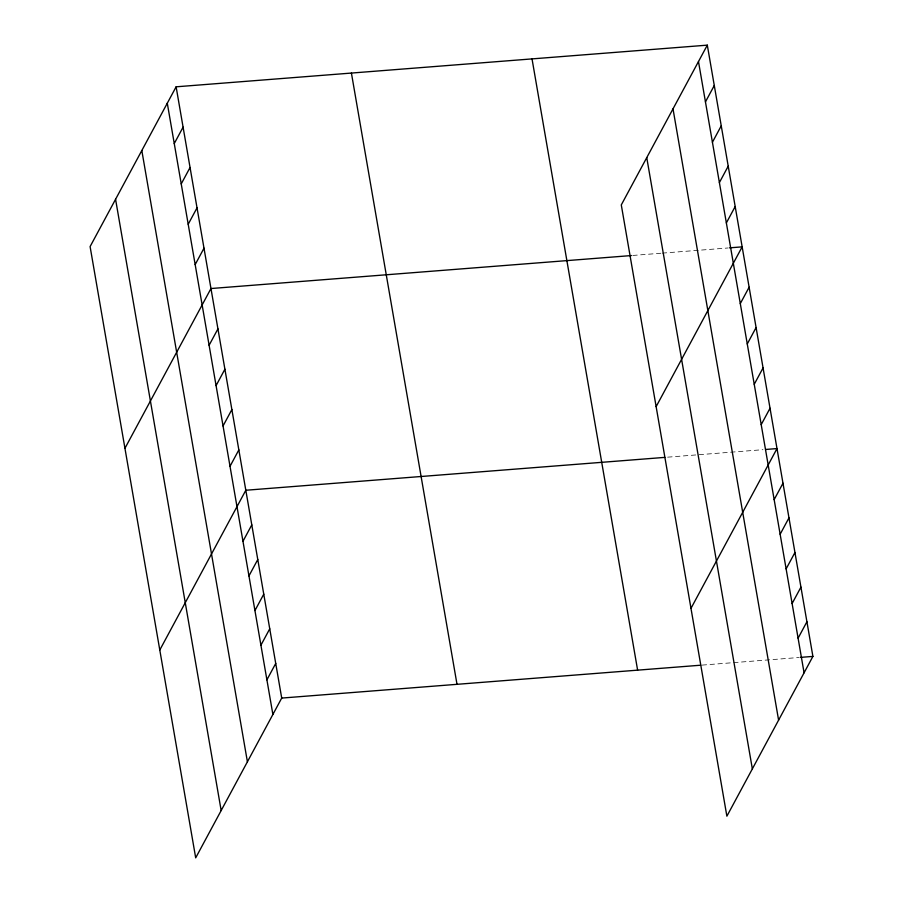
<?xml version="1.0" encoding="UTF-8"?>
<svg xmlns="http://www.w3.org/2000/svg" width="903" height="903" viewBox="0 0 903 903"><rect width="100%" height="100%" fill="white"/><g stroke="black" fill="none" stroke-linecap="round" stroke-linejoin="round"><path stroke-width="0.68" stroke-dasharray="4.51 3.39" d="M632.777 255.447L660.827 253.246M662.226 253.133L728.134 247.964M667.622 457.166L762.979 449.683M702.128 665.105L798.884 657.508"/><path stroke-width="1.35" d="M176.119 86.812L90.097 246.587L195.691 857.85L281.713 698.075L176.119 86.812L707.309 45.15L812.903 656.413L726.881 816.188L621.287 204.925L707.309 45.15M174.256 143.566L183.095 127.154M181.232 183.907L190.059 167.495M188.196 224.249L197.035 207.848M195.172 264.59L203.999 248.19M124.941 448.306L210.975 288.531L631.378 255.56M209.101 345.273L217.939 328.873M216.077 385.615L224.903 369.214M223.041 425.968L231.879 409.556M230.017 466.309L238.843 449.897M159.786 650.025L245.819 490.25L664.822 457.381M242.963 541.292L251.802 524.88M248.946 575.922L257.784 559.521M254.939 610.563L263.766 594.163M260.922 645.205L269.749 628.793M266.904 679.835L275.731 663.434M705.446 101.904L714.284 85.492M712.422 142.245L721.249 125.833M719.386 182.587L728.224 166.175M726.351 222.928L735.189 206.527M656.131 406.643L742.153 246.869L729.534 247.851M740.291 303.611L749.129 287.21M747.266 343.953L756.093 327.552M754.231 384.306L763.069 367.893M761.206 424.647L770.033 408.235M690.976 608.362L777.009 448.577L765.789 449.457M774.153 499.63L782.991 483.218M780.136 534.26L788.974 517.859M786.118 568.901L794.956 552.501M792.112 603.543L800.938 587.131M798.094 638.173L806.921 621.772M281.713 698.075L700.717 665.206M800.284 657.395L812.903 656.413M698.482 61.551L804.076 672.814M673.006 108.868L778.6 720.131M646.751 157.619L752.346 768.871M532.025 58.898L637.62 670.161M351.414 73.064L457.008 684.327M167.292 103.213L272.887 714.476M141.816 150.53L247.411 761.793M115.573 199.281L221.167 810.533"/></g></svg>
